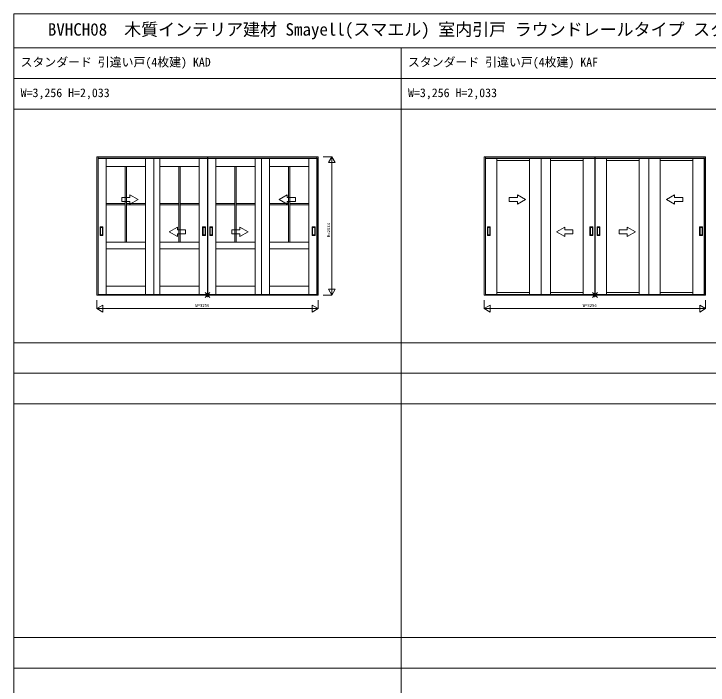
# Model space of a CAD drawing. Units: millimetres, scale not verified. Extents: x -14341 to 14341, y -10000 to 10000.
# Drawn here: x -14341 to -4125, y 130 to 10000 of the extents above; entities that cross this region are included whole.
import ezdxf
from ezdxf.enums import TextEntityAlignment as Align

# ---------------------------------------------------------------- set-up
doc = ezdxf.new("R2010")
doc.units = ezdxf.units.MM
doc.header["$LTSCALE"] = 50
doc.layers.add('0-0_0', color=7, linetype='Continuous')
for name, color, linetype, lineweight in [('0-1_YKK_F1', 7, 'Continuous', 18), ('0-2_YKK_IN', 1, 'Continuous', 18), ('0-3_YKK_A1', 4, 'Continuous', 18), ('0-4_YKK_N1', 2, 'Continuous', 18)]:
    doc.layers.add(name, color=color, linetype=linetype, lineweight=lineweight)
doc.styles.add('ＭＳ ゴシック', font='')
doc.styles.get('ＭＳ ゴシック').set_extended_font_data('MS Gothic')

msp = doc.modelspace()

# ---------------------------------------------------------------- linework, layer by layer
at = {"layer": '0-1_YKK_F1'}
for p, q in [((-14340.51, -10000), (-14340.51, 10000)), ((-14340.51, 10000), (14340.51, 10000)), ((-14340.51, 9500), (14159.49, 9500)), ((-8640.51, -10000), (-8640.51, 9500)), ((-14340.51, 9050), (14159.49, 9050)), ((-14340.51, 8600), (14159.49, 8600)), ((-14340.51, 5165), (14159.49, 5165)), ((-14340.51, 4715), (14159.49, 4715)), ((-14340.51, 4265), (14159.49, 4265)), ((-14340.51, 830), (14159.49, 830)), ((-14340.51, 380), (14159.49, 380))]:
    msp.add_line(p, q, dxfattribs=at)
at = {"layer": '0-2_YKK_IN'}
for p, q in [((-11525.86, 5830.64), (-11455.15, 5901.36)), ((-11525.86, 5901.36), (-11455.15, 5830.64)), ((-5825.86, 5830.64), (-5755.15, 5901.36)), ((-5825.86, 5901.36), (-5755.15, 5830.64))]:
    msp.add_line(p, q, dxfattribs=at)
for centre in [(-11490.51, 5866), (-5790.51, 5866)]:
    msp.add_circle(centre, 25, dxfattribs=at)
at = {"layer": '0-3_YKK_A1'}
for p, q in [((-13118.51, 5866), (-13118.51, 7899)), ((-9862.51, 7899), (-13118.51, 7899)), ((-13098.51, 7899), (-13098.51, 7869)), ((-13098.51, 7875), (-11492.51, 7875)), ((-13098.51, 7872), (-11492.51, 7872)), ((-13098.51, 5870), (-13098.51, 7869)), ((-11492.51, 7899.06), (-11492.51, 5874)), ((-11488.51, 7899.06), (-11488.51, 5874)), ((-11488.51, 7875), (-9882.51, 7875)), ((-11488.51, 7872), (-9882.51, 7872)), ((-9882.51, 7899), (-9882.51, 7869)), ((-9882.51, 5870), (-9882.51, 7869)), ((-9862.51, 5866), (-9862.51, 7899)), ((-7418.51, 5866), (-7418.51, 7899)), ((-4162.51, 7899), (-7418.51, 7899)), ((-7398.51, 7899), (-7398.51, 7869)), ((-7398.51, 7875), (-5792.51, 7875)), ((-7398.51, 7872), (-5792.51, 7872)), ((-7398.51, 5870), (-7398.51, 7869)), ((-5792.51, 7899), (-5792.51, 5874.06)), ((-5788.51, 7899), (-5788.51, 5874.06)), ((-5788.51, 7875), (-4182.51, 7875)), ((-5788.51, 7872), (-4182.51, 7872)), ((-4182.51, 7899), (-4182.51, 7869)), ((-4182.51, 5870), (-4182.51, 7869)), ((-4162.51, 5866), (-4162.51, 7899)), ((-12512.01, 7269.5), (-12632.01, 7338.78)), ((-12632.01, 7299.5), (-12632.01, 7338.78)), ((-12512.01, 7269.5), (-12632.01, 7200.22)), ((-10439.01, 7269.5), (-10319.01, 7338.78)), ((-10439.01, 7269.5), (-10319.01, 7200.22)), ((-10319.01, 7299.5), (-10319.01, 7338.78)), ((-6812.01, 7269.5), (-6932.01, 7338.78)), ((-6932.01, 7299.5), (-6932.01, 7338.78)), ((-6812.01, 7269.5), (-6932.01, 7200.22)), ((-4739.01, 7269.5), (-4619.01, 7338.78)), ((-4739.01, 7269.5), (-4619.01, 7200.22)), ((-4619.01, 7299.5), (-4619.01, 7338.78)), ((-12632.01, 7200.22), (-12632.01, 7239.5)), ((-10319.01, 7200.22), (-10319.01, 7239.5)), ((-6932.01, 7200.22), (-6932.01, 7239.5)), ((-4619.01, 7200.22), (-4619.01, 7239.5)), ((-13073.01, 6740), (-13073.01, 6868)), ((-13032.01, 6869), (-13072.01, 6869)), ((-13067.01, 6750), (-13067.01, 6858)), ((-13066.01, 6859), (-13038.01, 6859)), ((-13037.01, 6858), (-13037.01, 6750)), ((-13031.01, 6740), (-13031.01, 6868)), ((-12054.01, 6796.96), (-11934.01, 6866.24)), ((-11934.01, 6826.96), (-11934.01, 6866.24)), ((-11563.51, 6740), (-11563.51, 6868)), ((-11562.51, 6869), (-11522.51, 6869)), ((-11557.51, 6858), (-11557.51, 6750)), ((-11528.51, 6859), (-11556.51, 6859)), ((-11527.51, 6750), (-11527.51, 6858)), ((-11521.51, 6740), (-11521.51, 6868)), ((-11459.51, 6740), (-11459.51, 6868)), ((-11418.51, 6869), (-11458.51, 6869)), ((-11453.51, 6750), (-11453.51, 6858)), ((-11452.51, 6859), (-11424.51, 6859)), ((-11423.51, 6858), (-11423.51, 6750)), ((-11417.51, 6740), (-11417.51, 6868)), ((-10894.01, 6796.96), (-11014.01, 6866.24)), ((-11014.01, 6826.96), (-11014.01, 6866.24)), ((-9950.01, 6740), (-9950.01, 6868)), ((-9949.01, 6869), (-9909.01, 6869)), ((-9944.01, 6858), (-9944.01, 6750)), ((-9915.01, 6859), (-9943.01, 6859)), ((-9914.01, 6750), (-9914.01, 6858)), ((-9908.01, 6740), (-9908.01, 6868)), ((-7373.01, 6740), (-7373.01, 6868)), ((-7332.01, 6869), (-7372.01, 6869)), ((-7367.01, 6750), (-7367.01, 6858)), ((-7366.01, 6859), (-7338.01, 6859)), ((-7337.01, 6858), (-7337.01, 6750)), ((-7331.01, 6740), (-7331.01, 6868)), ((-6354.01, 6796.96), (-6234.01, 6866.24)), ((-6234.01, 6826.96), (-6234.01, 6866.24)), ((-5863.51, 6740), (-5863.51, 6868)), ((-5862.51, 6869), (-5822.51, 6869)), ((-5857.51, 6858), (-5857.51, 6750)), ((-5828.51, 6859), (-5856.51, 6859)), ((-5827.51, 6750), (-5827.51, 6858)), ((-5821.51, 6740), (-5821.51, 6868)), ((-5759.51, 6740), (-5759.51, 6868)), ((-5718.51, 6869), (-5758.51, 6869)), ((-5753.51, 6750), (-5753.51, 6858)), ((-5752.51, 6859), (-5724.51, 6859)), ((-5723.51, 6858), (-5723.51, 6750)), ((-5717.51, 6740), (-5717.51, 6868)), ((-5194.01, 6796.96), (-5314.01, 6866.24)), ((-5314.01, 6826.96), (-5314.01, 6866.24)), ((-4250.01, 6740), (-4250.01, 6868)), ((-4249.01, 6869), (-4209.01, 6869)), ((-4244.01, 6858), (-4244.01, 6750)), ((-4215.01, 6859), (-4243.01, 6859)), ((-4214.01, 6750), (-4214.01, 6858)), ((-4208.01, 6740), (-4208.01, 6868)), ((-13038.01, 6749), (-13066.01, 6749)), ((-12054.01, 6796.96), (-11934.01, 6727.68)), ((-11934.01, 6727.68), (-11934.01, 6766.96)), ((-11556.51, 6749), (-11528.51, 6749)), ((-11424.51, 6749), (-11452.51, 6749)), ((-10894.01, 6796.96), (-11014.01, 6727.68)), ((-11014.01, 6727.68), (-11014.01, 6766.96)), ((-9943.01, 6749), (-9915.01, 6749)), ((-7338.01, 6749), (-7366.01, 6749)), ((-6354.01, 6796.96), (-6234.01, 6727.68)), ((-6234.01, 6727.68), (-6234.01, 6766.96)), ((-5856.51, 6749), (-5828.51, 6749)), ((-5724.51, 6749), (-5752.51, 6749)), ((-5194.01, 6796.96), (-5314.01, 6727.68)), ((-5314.01, 6727.68), (-5314.01, 6766.96)), ((-4243.01, 6749), (-4215.01, 6749)), ((-13032.01, 6739), (-13072.01, 6739)), ((-11562.51, 6739), (-11522.51, 6739)), ((-11418.51, 6739), (-11458.51, 6739)), ((-9949.01, 6739), (-9909.01, 6739)), ((-7332.01, 6739), (-7372.01, 6739)), ((-5862.51, 6739), (-5822.51, 6739)), ((-5718.51, 6739), (-5758.51, 6739)), ((-4249.01, 6739), (-4209.01, 6739)), ((-9862.51, 5866), (-13118.51, 5866)), ((-13098.51, 5866), (-13098.51, 5870)), ((-9882.51, 5870), (-13098.51, 5870)), ((-12192.51, 5874), (-12282.01, 5874)), ((-10788.51, 5874), (-10699.01, 5874)), ((-9882.51, 5866), (-9882.51, 5870)), ((-4162.51, 5866), (-7418.51, 5866)), ((-7398.51, 5866), (-7398.51, 5870)), ((-4182.51, 5870), (-7398.51, 5870)), ((-7232.01, 5901.06), (-6752.01, 5901.06)), ((-6752.01, 5874.06), (-7232.01, 5874.06)), ((-6442.51, 5874.06), (-6582.01, 5874.06)), ((-6442.51, 5901.06), (-5962.51, 5901.06)), ((-5962.51, 5874.06), (-6442.51, 5874.06)), ((-5138.51, 5901.06), (-5618.51, 5901.06)), ((-5618.51, 5874.06), (-5138.51, 5874.06)), ((-5138.51, 5874.06), (-4999.01, 5874.06)), ((-4349.01, 5901.06), (-4829.01, 5901.06)), ((-4829.01, 5874.06), (-4349.01, 5874.06)), ((-4182.51, 5866), (-4182.51, 5870))]:
    msp.add_line(p, q, dxfattribs=at)
for points in [[(-12982.01, 5874), (-13102.01, 5874), (-13102.01, 7878), (-12982.01, 7878)], [(-12402.01, 7758), (-12982.01, 7758), (-12982.01, 7878), (-12402.01, 7878)], [(-12282.01, 5874), (-12402.01, 5874), (-12402.01, 7878), (-12282.01, 7878)], [(-11612.51, 7758), (-12192.51, 7758), (-12192.51, 7878), (-11612.51, 7878)], [(-11368.51, 7758), (-10788.51, 7758), (-10788.51, 7878), (-11368.51, 7878)], [(-10699.01, 5874), (-10579.01, 5874), (-10579.01, 7878), (-10699.01, 7878)], [(-10579.01, 7758), (-9999.01, 7758), (-9999.01, 7878), (-10579.01, 7878)], [(-9999.01, 5874), (-9879.01, 5874), (-9879.01, 7878), (-9999.01, 7878)], [(-7232.01, 5874.06), (-7402.01, 5874.06), (-7402.01, 7878), (-7232.01, 7878)], [(-6752.01, 7842), (-7232.01, 7842), (-7232.01, 7878), (-6752.01, 7878)], [(-6582.01, 5874.06), (-6752.01, 5874.06), (-6752.01, 7878), (-6582.01, 7878)], [(-5962.51, 7842), (-6442.51, 7842), (-6442.51, 7878), (-5962.51, 7878)], [(-5618.51, 7842), (-5138.51, 7842), (-5138.51, 7878), (-5618.51, 7878)], [(-4999.01, 5874.06), (-4829.01, 5874.06), (-4829.01, 7878), (-4999.01, 7878)], [(-4829.01, 7842), (-4349.01, 7842), (-4349.01, 7878), (-4829.01, 7878)], [(-4349.01, 5874.06), (-4179.01, 5874.06), (-4179.01, 7878), (-4349.01, 7878)], [(-12682.01, 7758), (-12682.01, 6644), (-12702.01, 6644), (-12702.01, 7758)], [(-11892.51, 7758), (-11892.51, 6644), (-11912.51, 6644), (-11912.51, 7758)], [(-11088.51, 7758), (-11088.51, 6644), (-11068.51, 6644), (-11068.51, 7758)], [(-10299.01, 7758), (-10299.01, 6644), (-10279.01, 6644), (-10279.01, 7758)], [(-12402.01, 6544), (-12982.01, 6544), (-12982.01, 6644), (-12402.01, 6644)], [(-11612.51, 6544), (-12192.51, 6544), (-12192.51, 6644), (-11612.51, 6644)], [(-11368.51, 6544), (-10788.51, 6544), (-10788.51, 6644), (-11368.51, 6644)], [(-10579.01, 6544), (-9999.01, 6544), (-9999.01, 6644), (-10579.01, 6644)], [(-12402.01, 5874), (-12982.01, 5874), (-12982.01, 5994), (-12402.01, 5994)], [(-11612.51, 5874), (-12192.51, 5874), (-12192.51, 5994), (-11612.51, 5994)], [(-11368.51, 5874), (-10788.51, 5874), (-10788.51, 5994), (-11368.51, 5994)], [(-10579.01, 5874), (-9999.01, 5874), (-9999.01, 5994), (-10579.01, 5994)]]:
    msp.add_lwpolyline(points, close=True, dxfattribs=at)
for points in [[(-12282.01, 7878), (-12192.51, 7878), (-12192.51, 5874)], [(-11492.51, 5874), (-11612.51, 5874), (-11612.51, 7878), (-11492.51, 7878)], [(-11488.51, 5874), (-11368.51, 5874), (-11368.51, 7878), (-11488.51, 7878)], [(-10699.01, 7878), (-10788.51, 7878), (-10788.51, 5874)], [(-6582.01, 7878), (-6442.51, 7878), (-6442.51, 5874.06)], [(-5792.51, 5874.06), (-5962.51, 5874.06), (-5962.51, 7878), (-5792.51, 7878)], [(-5788.51, 5874.06), (-5618.51, 5874.06), (-5618.51, 7878), (-5788.51, 7878)], [(-4999.01, 7878), (-5138.51, 7878), (-5138.51, 5874.06)], [(-12632.01, 7299.5), (-12752.01, 7299.5), (-12752.01, 7239.5), (-12632.01, 7239.5)], [(-10319.01, 7299.5), (-10199.01, 7299.5), (-10199.01, 7239.5), (-10319.01, 7239.5)], [(-6932.01, 7299.5), (-7052.01, 7299.5), (-7052.01, 7239.5), (-6932.01, 7239.5)], [(-4619.01, 7299.5), (-4499.01, 7299.5), (-4499.01, 7239.5), (-4619.01, 7239.5)], [(-12702.01, 7191), (-12982.01, 7191), (-12982.01, 7211), (-12702.01, 7211)], [(-12682.01, 7211), (-12402.01, 7211), (-12402.01, 7191), (-12682.01, 7191)], [(-11912.51, 7191), (-12192.51, 7191), (-12192.51, 7211), (-11912.51, 7211)], [(-11892.51, 7211), (-11612.51, 7211), (-11612.51, 7191), (-11892.51, 7191)], [(-11088.51, 7211), (-11368.51, 7211), (-11368.51, 7191), (-11088.51, 7191)], [(-11068.51, 7191), (-10788.51, 7191), (-10788.51, 7211), (-11068.51, 7211)], [(-10299.01, 7211), (-10579.01, 7211), (-10579.01, 7191), (-10299.01, 7191)], [(-10279.01, 7191), (-9999.01, 7191), (-9999.01, 7211), (-10279.01, 7211)], [(-11934.01, 6826.96), (-11814.01, 6826.96), (-11814.01, 6766.96), (-11934.01, 6766.96)], [(-11014.01, 6826.96), (-11134.01, 6826.96), (-11134.01, 6766.96), (-11014.01, 6766.96)], [(-6234.01, 6826.96), (-6114.01, 6826.96), (-6114.01, 6766.96), (-6234.01, 6766.96)], [(-5314.01, 6826.96), (-5434.01, 6826.96), (-5434.01, 6766.96), (-5314.01, 6766.96)]]:
    msp.add_lwpolyline(points, dxfattribs=at)
for centre, start, end in [((-13072.01, 6868), 90, 180), ((-13066.01, 6858), 90, 180), ((-13038.01, 6858), 0, 90), ((-13032.01, 6868), 0, 90), ((-11562.51, 6868), 90, 180), ((-11556.51, 6858), 90, 180), ((-11528.51, 6858), 360, 90), ((-11522.51, 6868), 0, 90), ((-11458.51, 6868), 90, 180), ((-11452.51, 6858), 90, 180), ((-11424.51, 6858), 0, 90), ((-11418.51, 6868), 0, 90), ((-9949.01, 6868), 90, 180), ((-9943.01, 6858), 90, 180), ((-9915.01, 6858), 360, 90), ((-9909.01, 6868), 0, 90), ((-7372.01, 6868), 90, 180), ((-7366.01, 6858), 90, 180), ((-7338.01, 6858), 0, 90), ((-7332.01, 6868), 0, 90), ((-5862.51, 6868), 90, 180), ((-5856.51, 6858), 90, 180), ((-5828.51, 6858), 360, 90), ((-5822.51, 6868), 0, 90), ((-5758.51, 6868), 90, 180), ((-5752.51, 6858), 90, 180), ((-5724.51, 6858), 0, 90), ((-5718.51, 6868), 0, 90), ((-4249.01, 6868), 90, 180), ((-4243.01, 6858), 90, 180), ((-4215.01, 6858), 360, 90), ((-4209.01, 6868), 0, 90), ((-13066.01, 6750), 180, 270), ((-13038.01, 6750), 270, 0), ((-11556.51, 6750), 180, 270), ((-11528.51, 6750), 270, 360), ((-11452.51, 6750), 180, 270), ((-11424.51, 6750), 270, 0), ((-9943.01, 6750), 180, 270), ((-9915.01, 6750), 270, 360), ((-7366.01, 6750), 180, 270), ((-7338.01, 6750), 270, 0), ((-5856.51, 6750), 180, 270), ((-5828.51, 6750), 270, 360), ((-5752.51, 6750), 180, 270), ((-5724.51, 6750), 270, 0), ((-4243.01, 6750), 180, 270), ((-4215.01, 6750), 270, 360), ((-13072.01, 6740), 180, 270), ((-13032.01, 6740), 270, 0), ((-11562.51, 6740), 180, 270), ((-11522.51, 6740), 270, 0), ((-11458.51, 6740), 180, 270), ((-11418.51, 6740), 270, 0), ((-9949.01, 6740), 180, 270), ((-9909.01, 6740), 270, 0), ((-7372.01, 6740), 180, 270), ((-7332.01, 6740), 270, 0), ((-5862.51, 6740), 180, 270), ((-5822.51, 6740), 270, 0), ((-5758.51, 6740), 180, 270), ((-5718.51, 6740), 270, 0), ((-4249.01, 6740), 180, 270), ((-4209.01, 6740), 270, 0)]:
    msp.add_arc(centre, 1, start, end, dxfattribs=at)
at = {"layer": '0-4_YKK_N1'}
for p, q in [((-9787.51, 7899), (-9662.51, 7899)), ((-9662.51, 7899), (-9662.51, 5866)), ((-9712.51, 7812.4), (-9612.51, 7812.4)), ((-9712.51, 5952.6), (-9612.51, 5952.6)), ((-9787.51, 5866), (-9662.51, 5866)), ((-9862.51, 5791), (-9862.51, 5666)), ((-4162.51, 5791), (-4162.51, 5666)), ((-13118.51, 5666), (-13031.91, 5716)), ((-13118.51, 5666), (-13031.91, 5616)), ((-13031.91, 5716), (-13031.91, 5616)), ((-9949.11, 5716), (-9862.51, 5666)), ((-7418.51, 5666), (-7331.91, 5716)), ((-7418.51, 5666), (-7331.91, 5616)), ((-7331.91, 5716), (-7331.91, 5616)), ((-4249.11, 5716), (-4162.51, 5666))]:
    msp.add_line(p, q, dxfattribs=at)
for points in [[(-9712.51, 7812.4), (-9662.51, 7899), (-9612.51, 7812.4)], [(-9712.51, 5952.6), (-9662.51, 5866), (-9612.51, 5952.6)], [(-13118.51, 5791), (-13118.51, 5666), (-9862.51, 5666)], [(-7418.51, 5791), (-7418.51, 5666), (-4162.51, 5666)], [(-9949.11, 5716), (-9949.11, 5616), (-9862.51, 5666)], [(-4249.11, 5716), (-4249.11, 5616), (-4162.51, 5666)]]:
    msp.add_lwpolyline(points, dxfattribs=at)

# ---------------------------------------------------------------- texts
at = {"layer": '0-0_0', "style": 'ＭＳ ゴシック'}
for s, height, p in [('BVHCH08  木質インテリア建材 Smayell(スマエル) 室内引戸 ラウンドレールタイプ スタンダード 引違い戸(4枚建) 呼称幅(W)325 意匠図(2／2)', 183.3, (-13840.51, 9625)), ('スタンダード 引違い戸(4枚建) KAD', 128.3, (-14242.51, 9187.5)), ('スタンダード 引違い戸(4枚建) KAF', 128.3, (-8542.51, 9187.5)), ('W=3,256 H=2,033', 128.3, (-14240.51, 8737.5)), ('W=3,256 H=2,033', 128.3, (-8540.51, 8737.5))]:
    msp.add_text(s, height=height, dxfattribs=at).set_placement(p, align=Align.BOTTOM_LEFT)
at = {"layer": '0-4_YKK_N1', "color": 7, "style": 'ＭＳ ゴシック'}
msp.add_text('H=2033', height=43.99, rotation=90, dxfattribs=at).set_placement((-9674.51, 6717.5), align=Align.BOTTOM_LEFT)
for p in [(-11670.51, 5678), (-5970.51, 5678)]:
    msp.add_text('W=3256', height=43.99, dxfattribs=at).set_placement(p, align=Align.BOTTOM_LEFT)

doc.saveas('drawing.dxf')
